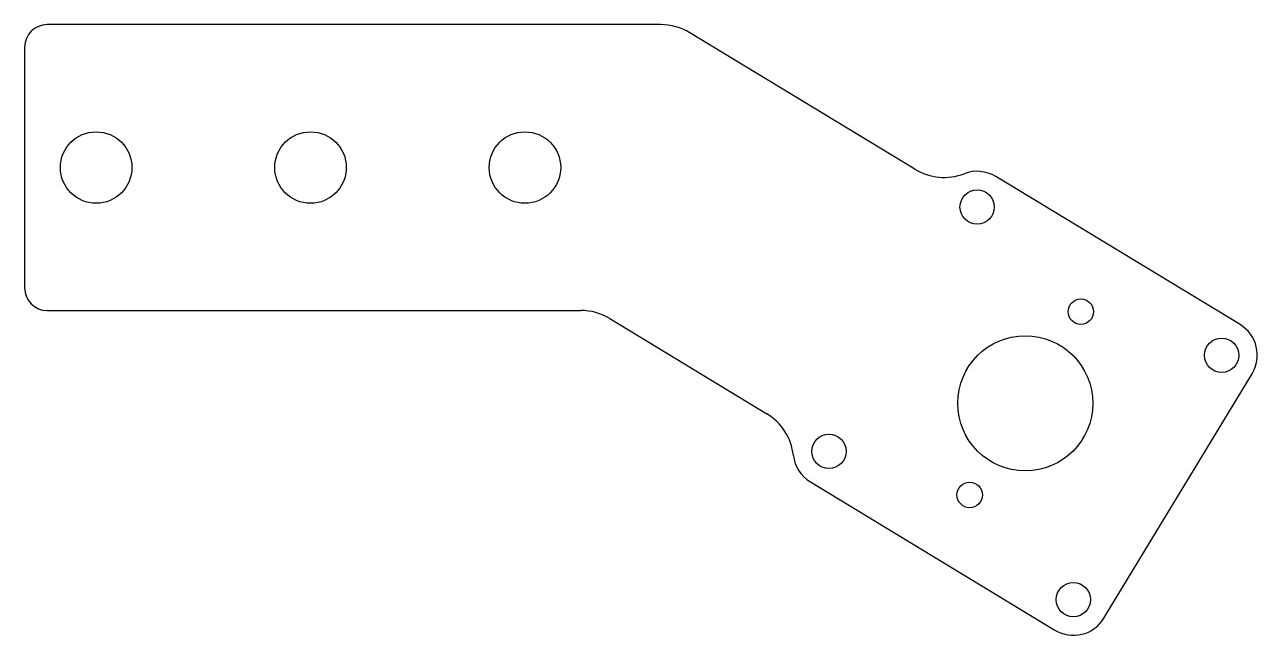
# Model space of a CAD drawing. Extents: x -51 to 59, y -42 to 13.
import ezdxf

# ---------------------------------------------------------------- set-up
doc = ezdxf.new("R2010")
doc.units = 0
doc.layers.get('0').update_dxf_attribs({"linetype": 'continuous'})

msp = doc.modelspace()

# ---------------------------------------------------------------- linework, layer by layer
at = {"color": 0}
for p, q in [((5.701727, 12.7), (-48.8, 12.7)), ((28.294853, -0.152205), (8.294173, 11.97542)), ((-50.8, 10.7), (-50.8, -10.7)), ((57.190588, -13.960356), (35.471452, -0.790727)), ((-48.8, -12.7), (-1.397482, -12.7)), ((1.194965, -13.42458), (15.125224, -21.871341)), ((45.089646, -40.040586), (58.259275, -18.32145)), ((19.009414, -27.939646), (40.72855, -41.109275))]:
    msp.add_line(p, q, dxfattribs=at)
for centre, radius in [((-44.45, 0), 3.175), ((-25.4, 0), 3.175), ((-6.35, 0), 3.175), ((33.825247, -3.505617), 1.524), ((43.038611, -12.805324), 1.1303), ((38.1, -20.95), 6), ((55.544383, -16.675247), 1.524), ((20.655617, -25.224753), 1.524), ((33.161389, -29.094676), 1.1303), ((42.374753, -38.394383), 1.524)]:
    msp.add_circle(centre, radius, dxfattribs=at)
for centre, radius, start, end in [((-48.8, 10.7), 2, 90, -180), ((5.701727, 7.7), 5, 58.769026, 90), ((30.8873, 4.123216), 5, -121.230974, -68.937763), ((33.825247, -3.505617), 3.175, 58.768982, 111.062237), ((-48.8, -10.7), 2, -180, -90), ((-1.397482, -17.7), 5, 58.769026, 90), ((55.544383, -16.675247), 3.175, -31.230968, 58.768982), ((12.532778, -26.146761), 5, 6.475816, 58.769026), ((20.655617, -25.224753), 3.175, -173.524184, -121.230964), ((42.374753, -38.394383), 3.175, -121.230964, -31.230968)]:
    msp.add_arc(centre, radius, start, end, dxfattribs=at)

doc.saveas('drawing.dxf')
